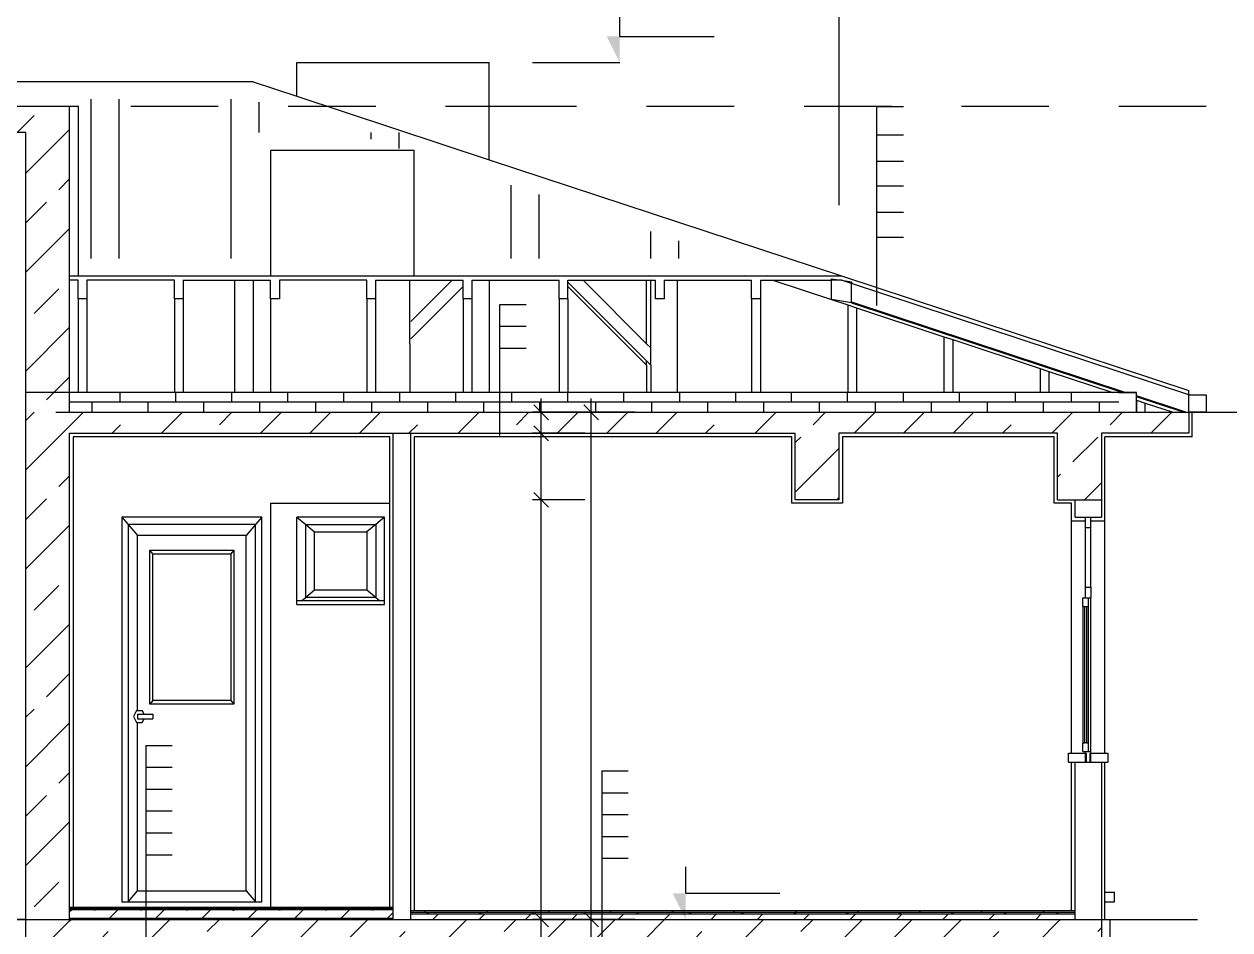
# Model space of a CAD drawing. Header units: metres. Extents: x -220 to 294, y -29 to 18.
# Drawn here: x -192.577 to -190.854, y 3.485 to 4.78 of the extents above; entities that cross this region are included whole.
import ezdxf

# ---------------------------------------------------------------- set-up
doc = ezdxf.new("R2010")
doc.units = ezdxf.units.M
doc.header["$MEASUREMENT"] = 0
doc.linetypes.add('CENTER2', pattern=[1.125, 0.75, -0.125, 0.125, -0.125])
doc.linetypes.add('DASHED4', pattern=[0.1875, 0.125, -0.0625])
for name, color, linetype in [('Cizgi', 7, 'Continuous'), ('Kesit_Kot', 7, 'Continuous'), ('Olculendirme', 7, 'Continuous'), ('Rota', 7, 'Continuous'), ('Standart', 7, 'Continuous'), ('Tarama', 7, 'Continuous')]:
    doc.layers.add(name, color=color, linetype=linetype)

msp = doc.modelspace()

# ---------------------------------------------------------------- hatches: boundary and pattern name
at = {"layer": 'Kesit_Kot', "linetype": 'Continuous', "lineweight": -3}
for points in [[(-191.7256, 4.725), (-191.7443, 4.7625), (-191.7256, 4.7625)], [(-191.6314, 3.5), (-191.6502, 3.5375), (-191.6314, 3.5375)]]:
    msp.add_hatch(color=216, dxfattribs=at).paths.add_polyline_path(points)
at = {"layer": 'Tarama', "linetype": 'Continuous', "lineweight": -3}
h = msp.add_hatch(dxfattribs=at)
h.set_pattern_fill('ANSI33', color=58, scale=0.4, style=0)
h.paths.add_polyline_path([(-192.5745, 4.625), (-193.1245, 4.625), (-193.1245, 4.6625), (-192.5745, 4.6625)])
h = msp.add_hatch(dxfattribs=at)
h.set_pattern_fill('ANSI33', color=58, scale=0.4, style=0)
h.paths.add_polyline_path([(-192.512, 4.225), (-192.5745, 4.225), (-192.5745, 4.6625), (-192.512, 4.6625)])
h = msp.add_hatch(dxfattribs=at)
h.set_pattern_fill('AR-B88', color=58, scale=0.01, style=0)
h.paths.add_polyline_path([(-192.512, 4.2534), (-192.512, 4.225), (-191.0122, 4.225), (-191.0122, 4.2534)])
h = msp.add_hatch(dxfattribs=at)
h.set_pattern_fill('ANSI33', color=58, scale=0.4, style=0)
h.paths.add_polyline_path([(-192.512, 3.5), (-192.5745, 3.5), (-192.5745, 4.225), (-192.512, 4.225)])
h = msp.add_hatch(dxfattribs=at)
h.set_pattern_fill('ANSI33', color=58, scale=0.4, style=0)
h.paths.add_polyline_path([(-191.4748, 4.195), (-192.512, 4.195), (-192.512, 4.225), (-191.4748, 4.225)])
h = msp.add_hatch(dxfattribs=at)
h.set_pattern_fill('ANSI33', color=58, scale=0.4, style=0)
h.paths.add_polyline_path([(-191.4123, 4.1), (-191.4748, 4.1), (-191.4748, 4.225), (-191.4123, 4.225)])
h = msp.add_hatch(dxfattribs=at)
h.set_pattern_fill('ANSI33', color=58, scale=0.4, style=0)
h.paths.add_polyline_path([(-191.0998, 4.195), (-191.4123, 4.195), (-191.4123, 4.225), (-191.0998, 4.225)])
h = msp.add_hatch(dxfattribs=at)
h.set_pattern_fill('ANSI33', color=58, scale=0.4, style=0)
h.paths.add_polyline_path([(-191.0373, 4.1), (-191.0998, 4.1), (-191.0998, 4.225), (-191.0373, 4.225)])
h = msp.add_hatch(dxfattribs=at)
h.set_pattern_fill('ANSI33', color=58, scale=0.4, style=0)
h.paths.add_polyline_path([(-190.9123, 4.195), (-191.0373, 4.195), (-191.0373, 4.225), (-190.9123, 4.225)])
h = msp.add_hatch(dxfattribs=at)
h.set_pattern_fill('NET', color=163, style=0)
h.paths.add_polyline_path([(-192.0495, 3.515), (-192.512, 3.515), (-192.512, 3.5175), (-192.0495, 3.5175)])
h = msp.add_hatch(dxfattribs=at)
h.set_pattern_fill('ANSI33', color=58, scale=0.4, style=0)
h.paths.add_polyline_path([(-192.512, 2.775), (-192.5745, 2.775), (-192.5745, 3.5), (-192.512, 3.5)])
h = msp.add_hatch(dxfattribs=at)
h.set_pattern_fill('DOTS', color=58, scale=0.8, style=0)
h.paths.add_polyline_path([(-192.0495, 3.5138), (-192.512, 3.5138), (-192.512, 3.515), (-192.0495, 3.515)])
h = msp.add_hatch(dxfattribs=at)
h.set_pattern_fill('SACNCR', color=58, scale=0.5, style=0)
h.paths.add_polyline_path([(-192.0495, 3.5013), (-192.512, 3.5013), (-192.512, 3.5138), (-192.0495, 3.5138)])
h = msp.add_hatch(dxfattribs=at)
h.set_pattern_fill('DOTS', color=38, scale=0.8, style=0)
h.paths.add_polyline_path([(-192.0495, 3.5), (-192.512, 3.5), (-192.512, 3.5013), (-192.0495, 3.5013)])
h = msp.add_hatch(dxfattribs=at)
h.set_pattern_fill('ANSI33', color=58, scale=0.4, style=0)
h.paths.add_polyline_path([(-191.4748, 3.47), (-192.512, 3.47), (-192.512, 3.5), (-191.4748, 3.5)])
h = msp.add_hatch(dxfattribs=at)
h.set_pattern_fill('ANSI31', color=58, scale=0.5, style=0)
h.paths.add_polyline_path([(-191.0748, 3.51), (-192.0245, 3.51), (-192.0245, 3.5125), (-191.0748, 3.5125)])
h = msp.add_hatch(dxfattribs=at)
h.set_pattern_fill('TRIANG', color=58, scale=0.2, style=0)
h.paths.add_polyline_path([(-191.0748, 3.5075), (-192.0245, 3.5075), (-192.0245, 3.51), (-191.0748, 3.51)])
h = msp.add_hatch(dxfattribs=at)
h.set_pattern_fill('SACNCR', color=58, scale=0.5, style=0)
h.paths.add_polyline_path([(-191.0748, 3.5), (-192.0245, 3.5), (-192.0245, 3.5075), (-191.0748, 3.5075)])
h = msp.add_hatch(dxfattribs=at)
h.set_pattern_fill('ANSI33', color=58, scale=0.4, style=0)
h.paths.add_polyline_path([(-191.4123, 3.375), (-191.4748, 3.375), (-191.4748, 3.5), (-191.4123, 3.5)])
h = msp.add_hatch(dxfattribs=at)
h.set_pattern_fill('ANSI33', color=58, scale=0.4, style=0)
h.paths.add_polyline_path([(-191.0998, 3.47), (-191.4123, 3.47), (-191.4123, 3.5), (-191.0998, 3.5)])
h = msp.add_hatch(dxfattribs=at)
h.set_pattern_fill('ANSI33', color=58, scale=0.4, style=0)
h.paths.add_polyline_path([(-191.0373, 3.375), (-191.0998, 3.375), (-191.0998, 3.5), (-191.0373, 3.5)])

# ---------------------------------------------------------------- linework, layer by layer
at = {"layer": 'Cizgi', "color": 118, "linetype": 'Continuous', "lineweight": -3}
for points in [[(-192.1873, 4.725), (-191.9123, 4.725)], [(-192.1873, 4.677), (-192.1873, 4.725)], [(-191.9123, 4.5862), (-191.9123, 4.725)], [(-192.2245, 4.6), (-192.0195, 4.6)], [(-192.2245, 4.4201), (-192.2245, 4.6)], [(-192.0195, 4.4201), (-192.0195, 4.6)], [(-191.9123, 4.4138), (-191.9123, 4.2534)], [(-192.2247, 4.3875), (-192.2247, 4.2534)], [(-192.2245, 4.095), (-192.0545, 4.095)], [(-192.2245, 3.5175), (-192.2245, 4.095)], [(-191.0798, 3.7375), (-191.0798, 4.07)], [(-191.0323, 3.7375), (-191.0323, 4.07)]]:
    msp.add_lwpolyline(points, dxfattribs=at)
at = {"layer": 'Cizgi', "color": 98, "linetype": 'Continuous', "lineweight": -3}
for points in [[(-192.2498, 4.6976), (-194.112, 4.6976)], [(-192.2498, 4.6976), (-192.1873, 4.677)], [(-192.1873, 4.677), (-191.9123, 4.5862)], [(-191.9123, 4.5862), (-191.4087, 4.4201)], [(-192.2764, 4.4138), (-192.2764, 4.2534)], [(-192.2498, 4.4138), (-192.2498, 4.2534)], [(-192.0256, 4.3231), (-192.0256, 4.4138)], [(-192.0245, 4.3547), (-191.9654, 4.4138)], [(-191.6872, 4.3231), (-191.7779, 4.4138)], [(-191.6872, 4.3231), (-191.6872, 4.4138)], [(-191.6811, 4.317), (-191.6811, 4.4138)], [(-191.6436, 4.4138), (-191.6436, 4.2534)], [(-191.5067, 4.4138), (-191.4229, 4.3861)], [(-192.0245, 4.33), (-191.9497, 4.4048)], [(-191.6872, 4.2984), (-191.7997, 4.4109)], [(-191.6872, 4.2923), (-191.7997, 4.4048)], [(-192.4872, 4.3875), (-192.4872, 4.2534)], [(-192.3622, 4.3875), (-192.3622, 4.2534)], [(-192.3497, 4.3875), (-192.3497, 4.2534)], [(-192.0872, 4.3875), (-192.0872, 4.2534)], [(-192.0747, 4.3875), (-192.0747, 4.2534)], [(-191.9497, 4.3875), (-191.9497, 4.2534)], [(-191.9372, 4.3875), (-191.9372, 4.2534)], [(-191.8122, 4.3875), (-191.8122, 4.2534)], [(-191.7997, 4.3875), (-191.7997, 4.2534)], [(-191.5372, 4.3875), (-191.5372, 4.2534)], [(-191.5247, 4.3875), (-191.5247, 4.2534)], [(-191.4229, 4.3861), (-191.3997, 4.3785)], [(-191.3997, 4.3785), (-191.3872, 4.3744)], [(-191.3997, 4.3785), (-191.3997, 4.2534)], [(-191.3946, 4.3828), (-191.0025, 4.2534)], [(-191.3946, 4.3815), (-191.0066, 4.2534)], [(-191.3872, 4.3744), (-191.2622, 4.3331)], [(-191.3872, 4.3744), (-191.3872, 4.2534)], [(-191.2622, 4.3331), (-191.2497, 4.329)], [(-191.2622, 4.3331), (-191.2622, 4.2534)], [(-191.2497, 4.329), (-191.1247, 4.2877)], [(-191.2497, 4.329), (-191.2497, 4.2534)], [(-192.0256, 4.3231), (-192.0256, 4.2534)], [(-191.6811, 4.317), (-191.6872, 4.3231)], [(-191.6811, 4.2923), (-191.6811, 4.317)], [(-191.6811, 4.2923), (-191.6872, 4.2984)], [(-191.6872, 4.2923), (-191.6872, 4.2984)], [(-191.6872, 4.2923), (-191.6872, 4.2534)], [(-191.6811, 4.2923), (-191.6811, 4.2534)], [(-191.1247, 4.2877), (-191.1122, 4.2836)], [(-191.1247, 4.2877), (-191.1247, 4.2534)], [(-191.1122, 4.2836), (-191.0207, 4.2534)], [(-191.1122, 4.2836), (-191.1122, 4.2534)], [(-190.9164, 4.225), (-190.9872, 4.2484)], [(-190.9204, 4.225), (-190.9872, 4.247)], [(-190.9872, 4.225), (-190.9872, 4.2424)], [(-190.9872, 4.2424), (-190.9747, 4.2382)], [(-190.9123, 4.225), (-190.9123, 4.25)], [(-190.9747, 4.225), (-190.9747, 4.2382)], [(-190.9747, 4.2382), (-190.9346, 4.225)], [(-192.4373, 4.075), (-192.4373, 3.525)], [(-192.2373, 4.075), (-192.4373, 4.075)], [(-192.4373, 4.075), (-192.4285, 4.0645)], [(-192.2373, 4.075), (-192.2462, 4.0645)], [(-192.2373, 3.525), (-192.2373, 4.075)], [(-192.187, 4.075), (-192.1745, 4.0646)], [(-192.187, 3.9558), (-192.187, 4.075)], [(-192.062, 4.075), (-192.187, 4.075)], [(-192.062, 4.075), (-192.0745, 4.0646)], [(-192.062, 3.9558), (-192.062, 4.075)], [(-192.4285, 4.0645), (-192.4285, 3.525)], [(-192.4285, 4.0645), (-192.4151, 4.0488)], [(-192.2462, 4.0645), (-192.4285, 4.0645)], [(-192.2462, 4.0645), (-192.2596, 4.0488)], [(-192.2462, 3.525), (-192.2462, 4.0645)], [(-192.1745, 4.0646), (-192.0745, 4.0646)], [(-192.1745, 3.9604), (-192.1745, 4.0646)], [(-192.1745, 4.0646), (-192.162, 4.0542)], [(-192.162, 4.0542), (-192.087, 4.0542)], [(-192.162, 3.9708), (-192.162, 4.0542)], [(-192.0745, 4.0646), (-192.087, 4.0542)], [(-192.087, 4.0542), (-192.087, 3.9708)], [(-192.0745, 4.0646), (-192.0745, 3.9604)], [(-191.0598, 3.975), (-191.0598, 4.06)], [(-191.0523, 3.975), (-191.0523, 4.06)], [(-192.4151, 3.7987), (-192.4151, 4.0488)], [(-192.2596, 4.0488), (-192.4151, 4.0488)], [(-192.2596, 3.5407), (-192.2596, 4.0488)], [(-192.3929, 4.0226), (-192.3973, 4.0279)], [(-192.3973, 3.8079), (-192.3973, 4.0279)], [(-192.3973, 4.0279), (-192.2773, 4.0279)], [(-192.3929, 4.0226), (-192.2818, 4.0226)], [(-192.3929, 3.8131), (-192.3929, 4.0226)], [(-192.2773, 4.0279), (-192.2818, 4.0226)], [(-192.2818, 4.0226), (-192.2818, 3.8131)], [(-192.2773, 4.0279), (-192.2773, 3.8079)], [(-192.162, 3.9708), (-192.1745, 3.9604)], [(-192.087, 3.9708), (-192.162, 3.9708)], [(-192.0745, 3.9604), (-192.087, 3.9708)], [(-192.187, 3.95), (-192.187, 3.9558)], [(-192.187, 3.9558), (-192.1801, 3.9558)], [(-192.187, 3.95), (-192.062, 3.95)], [(-192.1801, 3.9558), (-192.1745, 3.9604)], [(-192.1801, 3.9558), (-192.069, 3.9558)], [(-192.0745, 3.9604), (-192.1745, 3.9604)], [(-192.0745, 3.9604), (-192.069, 3.9558)], [(-192.069, 3.9558), (-192.062, 3.9558)], [(-192.062, 3.95), (-192.062, 3.9558)], [(-191.0636, 3.9475), (-191.0636, 3.7525)], [(-191.0561, 3.9475), (-191.0561, 3.7525)], [(-191.0523, 3.74), (-191.0523, 3.96)], [(-192.3929, 3.8131), (-192.3973, 3.8079)], [(-192.2818, 3.8131), (-192.3929, 3.8131)], [(-192.2818, 3.8131), (-192.2773, 3.8079)], [(-192.4165, 3.7987), (-192.4207, 3.7902)], [(-192.4165, 3.7987), (-192.4151, 3.7987)], [(-192.4151, 3.7987), (-192.4082, 3.7987)], [(-192.4151, 3.7935), (-192.4151, 3.7869)], [(-192.4151, 3.7935), (-192.4056, 3.7935)], [(-192.4056, 3.7935), (-192.4082, 3.7987)], [(-192.4056, 3.7935), (-192.3929, 3.7935)], [(-192.2773, 3.8079), (-192.3973, 3.8079)], [(-192.3929, 3.7935), (-192.3929, 3.7869)], [(-192.4207, 3.7902), (-192.4165, 3.7817)], [(-192.4165, 3.7817), (-192.4151, 3.7817)], [(-192.4151, 3.7869), (-192.4056, 3.7869)], [(-192.4151, 3.5407), (-192.4151, 3.7817)], [(-192.4151, 3.7817), (-192.4082, 3.7817)], [(-192.4082, 3.7817), (-192.4056, 3.7869)], [(-192.4056, 3.7869), (-192.3929, 3.7869)], [(-192.4285, 3.525), (-192.4151, 3.5407)], [(-192.4151, 3.5407), (-192.2596, 3.5407)], [(-192.2596, 3.5407), (-192.2462, 3.525)], [(-191.0323, 3.5387), (-191.0186, 3.5387)], [(-191.0186, 3.525), (-191.0186, 3.5387)], [(-192.4373, 3.525), (-192.4285, 3.525)], [(-192.4285, 3.525), (-192.2462, 3.525)], [(-192.2462, 3.525), (-192.2373, 3.525)], [(-191.0323, 3.525), (-191.0186, 3.525)]]:
    msp.add_lwpolyline(points, dxfattribs=at)
at = {"layer": 'Cizgi', "color": 73, "linetype": 'DASHED4', "lineweight": -3}
for points in [[(-194.4495, 4.6625), (-191.9123, 4.6625)], [(-191.9123, 4.6625), (-189.5365, 4.6625)], [(-195.4566, 4.225), (-190.9053, 4.225)], [(-190.9053, 4.225), (-189.5365, 4.225)], [(-195.337, 3.5), (-191.0248, 3.5)], [(-191.0248, 3.5), (-189.5365, 3.5)]]:
    msp.add_lwpolyline(points, dxfattribs=at)
at = {"layer": 'Cizgi', "color": 7, "linetype": 'Continuous', "lineweight": -3}
for points in [[(-193.187, 4.6625), (-192.512, 4.6625)], [(-192.512, 4.4201), (-192.512, 4.6625)], [(-192.5745, 4.625), (-193.1245, 4.625)], [(-192.5745, -0.3447), (-192.5745, 4.625)], [(-192.512, 4.4138), (-192.512, 4.4201)], [(-192.512, 4.225), (-192.512, 4.4138)], [(-192.512, 4.225), (-192.4995, 4.225)], [(-192.4995, 4.225), (-192.4872, 4.225)], [(-192.4872, 4.225), (-190.9872, 4.225)], [(-191.0122, 4.225), (-190.9872, 4.225)], [(-190.9872, 4.225), (-190.9747, 4.225)], [(-190.9747, 4.225), (-190.9346, 4.225)], [(-190.9346, 4.225), (-190.9204, 4.225)], [(-190.9204, 4.225), (-190.9164, 4.225)], [(-190.9164, 4.225), (-190.9123, 4.225)], [(-190.9123, 4.225), (-190.9123, 4.195)], [(-192.512, 4.195), (-192.0495, 4.195)], [(-192.512, 3.5175), (-192.512, 4.195)], [(-192.0495, 4.195), (-192.0245, 4.195)], [(-192.0245, 4.195), (-191.4748, 4.195)], [(-191.4748, 4.1), (-191.4748, 4.195)], [(-191.0998, 4.195), (-191.4123, 4.195)], [(-191.4123, 4.195), (-191.4123, 4.1)], [(-191.0998, 4.1), (-191.0998, 4.195)], [(-191.0373, 4.195), (-191.0373, 4.1)], [(-190.9123, 4.195), (-191.0373, 4.195)], [(-191.4123, 4.1), (-191.4748, 4.1)], [(-191.0998, 4.1), (-191.0748, 4.1)], [(-191.0748, 4.1), (-191.0373, 4.1)], [(-192.512, 3.5), (-192.512, 3.5175)], [(-192.5745, 3.5), (-193.1245, 3.5)], [(-192.512, 3.5), (-192.0495, 3.5)], [(-192.0495, 3.5), (-192.0245, 3.5)], [(-192.0245, 3.5), (-191.0748, 3.5)], [(-191.0748, 3.5), (-191.0373, 3.5)], [(-191.0373, 3.5), (-191.0373, 3.375)]]:
    msp.add_lwpolyline(points, dxfattribs=at)
at = {"layer": 'Cizgi', "color": 241, "linetype": 'Continuous', "lineweight": -3}
for points in [[(-192.512, 4.6625), (-192.4995, 4.6625)], [(-192.4995, 4.4201), (-192.4995, 4.6625)], [(-192.4997, 4.3875), (-192.4996, 4.2534)], [(-190.9123, 4.225), (-190.9073, 4.225)], [(-190.9073, 4.19), (-190.9073, 4.225)], [(-192.0545, 4.19), (-192.507, 4.19)], [(-192.507, 4.19), (-192.507, 3.5175)], [(-192.0545, 3.5175), (-192.0545, 4.19)], [(-191.4798, 4.19), (-192.0195, 4.19)], [(-192.0195, 4.19), (-192.0195, 3.5125)], [(-191.4798, 4.095), (-191.4798, 4.19)], [(-191.1048, 4.19), (-191.4073, 4.19)], [(-191.4073, 4.19), (-191.4073, 4.095)], [(-191.1048, 4.095), (-191.1048, 4.19)], [(-190.9073, 4.19), (-191.0323, 4.19)], [(-191.0323, 4.07), (-191.0323, 4.19)], [(-191.4073, 4.095), (-191.4798, 4.095)], [(-191.0798, 4.095), (-191.1048, 4.095)], [(-191.0798, 4.07), (-191.0798, 4.095)], [(-191.0798, 4.07), (-191.0598, 4.07)], [(-191.0523, 4.07), (-191.0323, 4.07)], [(-191.0798, 3.5125), (-191.0798, 3.725)], [(-191.0323, 3.5387), (-191.0323, 3.725)], [(-191.0323, 3.525), (-191.0323, 3.5387)], [(-191.0323, 3.5), (-191.0323, 3.525)], [(-191.0323, 3.5), (-191.0248, 3.5)], [(-191.0248, 3.3375), (-191.0248, 3.5)]]:
    msp.add_lwpolyline(points, dxfattribs=at)
at = {"layer": 'Cizgi', "color": 17, "linetype": 'Continuous', "lineweight": -3}
for points in [[(-192.512, 4.4201), (-192.4995, 4.4201)], [(-192.4997, 4.4138), (-192.512, 4.4138)], [(-192.4997, 4.3875), (-192.4997, 4.4138)], [(-192.4995, 4.4201), (-192.2245, 4.4201)], [(-192.4872, 4.4138), (-192.4872, 4.3875)], [(-192.3622, 4.4138), (-192.4872, 4.4138)], [(-192.3622, 4.3875), (-192.3622, 4.4138)], [(-192.3497, 4.4138), (-192.3497, 4.3875)], [(-192.3497, 4.4138), (-192.2764, 4.4138)], [(-192.2764, 4.4138), (-192.2498, 4.4138)], [(-192.2498, 4.4138), (-192.2247, 4.4138)], [(-192.2247, 4.3875), (-192.2247, 4.4138)], [(-192.2245, 4.4201), (-191.4087, 4.4201)], [(-192.2122, 4.4138), (-192.2122, 4.3875)], [(-192.0872, 4.4138), (-192.2122, 4.4138)], [(-192.0872, 4.3875), (-192.0872, 4.4138)], [(-192.0747, 4.4138), (-192.0747, 4.3875)], [(-192.0747, 4.4138), (-191.9654, 4.4138)], [(-191.9654, 4.4138), (-191.9497, 4.4138)], [(-191.9497, 4.4048), (-191.9497, 4.4138)], [(-191.9372, 4.4138), (-191.9372, 4.3875)], [(-191.9372, 4.4138), (-191.9123, 4.4138)], [(-191.9123, 4.4138), (-191.8122, 4.4138)], [(-191.8122, 4.3875), (-191.8122, 4.4138)], [(-191.7997, 4.4138), (-191.7779, 4.4138)], [(-191.7997, 4.4109), (-191.7997, 4.4138)], [(-191.7779, 4.4138), (-191.6872, 4.4138)], [(-191.6872, 4.4138), (-191.6811, 4.4138)], [(-191.6811, 4.4138), (-191.6747, 4.4138)], [(-191.6747, 4.3875), (-191.6747, 4.4138)], [(-191.6622, 4.4138), (-191.6622, 4.3875)], [(-191.6622, 4.4138), (-191.6436, 4.4138)], [(-191.6436, 4.4138), (-191.5372, 4.4138)], [(-191.5372, 4.3875), (-191.5372, 4.4138)], [(-191.5247, 4.4138), (-191.5247, 4.3875)], [(-191.5247, 4.4138), (-191.5067, 4.4138)], [(-191.5067, 4.4138), (-191.4229, 4.4138)], [(-191.4229, 4.4161), (-191.4087, 4.4138)], [(-191.4229, 4.4138), (-191.4229, 4.4161)], [(-191.4087, 4.4138), (-191.4229, 4.4138)], [(-191.4229, 4.3861), (-191.4229, 4.4138)], [(-191.4087, 4.4201), (-190.9123, 4.2562)], [(-191.4087, 4.4138), (-191.3946, 4.4115)], [(-191.3946, 4.4091), (-191.4087, 4.4138)], [(-191.9497, 4.3875), (-191.9497, 4.4048)], [(-191.7997, 4.4048), (-191.7997, 4.4109)], [(-191.7997, 4.3875), (-191.7997, 4.4048)], [(-191.3946, 4.4115), (-191.3946, 4.4091)], [(-190.9123, 4.25), (-191.3946, 4.4091)], [(-191.3946, 4.3828), (-191.3946, 4.4091)], [(-192.4872, 4.3875), (-192.4997, 4.3875)], [(-192.3497, 4.3875), (-192.3622, 4.3875)], [(-192.2122, 4.3875), (-192.2247, 4.3875)], [(-192.0747, 4.3875), (-192.0872, 4.3875)], [(-191.9372, 4.3875), (-191.9497, 4.3875)], [(-191.7997, 4.3875), (-191.8122, 4.3875)], [(-191.6622, 4.3875), (-191.6747, 4.3875)], [(-191.5247, 4.3875), (-191.5372, 4.3875)], [(-191.3946, 4.3815), (-191.4229, 4.3861)], [(-191.3946, 4.3815), (-191.3946, 4.3828)], [(-191.0122, 4.2534), (-191.0065, 4.2534)], [(-191.0065, 4.2534), (-191.0023, 4.2534)], [(-191.0023, 4.2534), (-190.9872, 4.2534)], [(-190.9872, 4.2484), (-190.9872, 4.2534)], [(-190.9872, 4.2471), (-190.9872, 4.2484)], [(-190.9872, 4.2424), (-190.9872, 4.2471)], [(-190.9872, 4.2424), (-190.9872, 4.225)], [(-190.9123, 4.2523), (-190.9123, 4.2562)], [(-190.9123, 4.25), (-190.9123, 4.2523)]]:
    msp.add_lwpolyline(points, dxfattribs=at)
at = {"layer": 'Cizgi', "color": 1, "linetype": 'Continuous', "lineweight": -3}
msp.add_lwpolyline([(-190.9872, 4.2534), (-192.5745, 4.2534)], dxfattribs=at)
at = {"layer": 'Cizgi', "color": 166, "linetype": 'Continuous', "lineweight": -3}
for points in [[(-192.0495, 3.5175), (-192.0495, 4.195)], [(-192.0245, 3.5125), (-192.0245, 4.195)], [(-191.0748, 4.075), (-191.0748, 4.1)], [(-191.0373, 4.1), (-191.0373, 4.075)], [(-191.0748, 4.075), (-191.0598, 4.075)], [(-191.0598, 4.075), (-191.0523, 4.075)], [(-191.0523, 4.075), (-191.0373, 4.075)], [(-191.0748, 3.5125), (-191.0748, 3.725)], [(-191.0748, 3.725), (-191.0598, 3.725)], [(-191.0598, 3.725), (-191.0589, 3.725)], [(-191.0589, 3.725), (-191.0533, 3.725)], [(-191.0533, 3.725), (-191.0523, 3.725)], [(-191.0523, 3.725), (-191.0373, 3.725)], [(-191.0373, 3.725), (-191.0373, 3.5)], [(-192.0495, 3.5), (-192.0495, 3.5175)], [(-192.0245, 3.5), (-192.0245, 3.5125)], [(-191.0748, 3.5), (-191.0748, 3.5125)]]:
    msp.add_lwpolyline(points, dxfattribs=at)
at = {"layer": 'Cizgi', "color": 173, "linetype": 'Continuous', "lineweight": -3}
for points in [[(-191.0598, 4.07), (-191.0598, 4.075)], [(-191.0598, 4.06), (-191.0598, 4.07)], [(-191.0523, 4.07), (-191.0523, 4.075)], [(-191.0523, 4.06), (-191.0523, 4.07)], [(-191.0523, 4.06), (-191.0598, 4.06)], [(-191.0598, 3.96), (-191.0598, 3.975)], [(-191.0598, 3.975), (-191.0523, 3.975)], [(-191.0523, 3.975), (-191.0523, 3.96)], [(-191.0636, 3.9475), (-191.0636, 3.96)], [(-191.0636, 3.96), (-191.0598, 3.96)], [(-191.0636, 3.9475), (-191.0611, 3.9475)], [(-191.0611, 3.7525), (-191.0611, 3.9475)], [(-191.0611, 3.9475), (-191.0586, 3.9475)], [(-191.0598, 3.96), (-191.0561, 3.96)], [(-191.0586, 3.9475), (-191.0561, 3.9475)], [(-191.0586, 3.9475), (-191.0586, 3.7525)], [(-191.0561, 3.96), (-191.0561, 3.9475)], [(-191.0561, 3.96), (-191.0523, 3.96)], [(-191.0636, 3.74), (-191.0636, 3.7525)], [(-191.0636, 3.7525), (-191.0611, 3.7525)], [(-191.0636, 3.74), (-191.0598, 3.74)], [(-191.0586, 3.7525), (-191.0611, 3.7525)], [(-191.0598, 3.7375), (-191.0598, 3.74)], [(-191.0598, 3.74), (-191.0561, 3.74)], [(-191.0586, 3.7525), (-191.0561, 3.7525)], [(-191.0561, 3.7525), (-191.0561, 3.74)], [(-191.0561, 3.74), (-191.0523, 3.74)], [(-191.0523, 3.7375), (-191.0523, 3.74)], [(-191.0842, 3.725), (-191.0842, 3.7375)], [(-191.0842, 3.7375), (-191.0598, 3.7375)], [(-191.0842, 3.725), (-191.0798, 3.725)], [(-191.0798, 3.725), (-191.0748, 3.725)], [(-191.0598, 3.725), (-191.0598, 3.7375)], [(-191.0598, 3.7375), (-191.0589, 3.7375)], [(-191.0589, 3.7375), (-191.0589, 3.725)], [(-191.0533, 3.725), (-191.0533, 3.7375)], [(-191.0533, 3.7375), (-191.0523, 3.7375)], [(-191.0523, 3.725), (-191.0523, 3.7375)], [(-191.0523, 3.7375), (-191.028, 3.7375)], [(-191.0373, 3.725), (-191.0323, 3.725)], [(-191.0323, 3.725), (-191.028, 3.725)], [(-191.028, 3.7375), (-191.028, 3.725)]]:
    msp.add_lwpolyline(points, dxfattribs=at)
at = {"layer": 'Cizgi', "color": 59, "linetype": 'Continuous', "lineweight": -3}
for points in [[(-192.512, 3.5175), (-192.507, 3.5175)], [(-192.507, 3.5175), (-192.2245, 3.5175)], [(-192.2245, 3.5175), (-192.0545, 3.5175)], [(-192.0545, 3.5175), (-192.0495, 3.5175)], [(-192.0245, 3.5125), (-192.0195, 3.5125)], [(-192.0195, 3.5125), (-191.0798, 3.5125)], [(-191.0798, 3.5125), (-191.0748, 3.5125)]]:
    msp.add_lwpolyline(points, dxfattribs=at)
at = {"layer": 'Cizgi', "color": 38, "linetype": 'Continuous', "lineweight": -3}
for points in [[(-192.0495, 3.515), (-192.512, 3.515)], [(-192.0495, 3.5138), (-192.512, 3.5138)], [(-192.0495, 3.5013), (-192.512, 3.5013)], [(-191.0748, 3.51), (-192.0245, 3.51)], [(-191.0748, 3.5075), (-192.0245, 3.5075)]]:
    msp.add_lwpolyline(points, dxfattribs=at)
at = {"layer": 'Kesit_Kot', "color": 216, "linetype": 'Continuous', "lineweight": -3}
for points in [[(-191.7256, 4.7625), (-191.7256, 4.8)], [(-191.7256, 4.7625), (-191.5908, 4.7625)], [(-191.8506, 4.725), (-191.7256, 4.725)], [(-191.6314, 3.5375), (-191.6314, 3.575)], [(-191.6314, 3.5375), (-191.4967, 3.5375)], [(-191.7564, 3.5), (-191.6314, 3.5)]]:
    msp.add_lwpolyline(points, dxfattribs=at)
at = {"layer": 'Olculendirme', "color": 47, "linetype": 'Continuous', "lineweight": -3}
for points in [[(-191.838, -0.87), (-191.838, 4.245)], [(-191.7664, -1.1075), (-191.7664, 4.245)], [(-191.7755, 4.225), (-191.8505, 4.225)], [(-191.7039, 4.225), (-191.7789, 4.225)], [(-191.7755, 4.195), (-191.8505, 4.195)], [(-191.7755, 4.1), (-191.8505, 4.1)], [(-191.7755, 3.5), (-191.8505, 3.5)], [(-191.7039, 3.5), (-191.7789, 3.5)]]:
    msp.add_lwpolyline(points, dxfattribs=at)
at = {"layer": 'Olculendirme', "color": 59, "linetype": 'Continuous', "lineweight": -3}
for points in [[(-191.8486, 4.2356), (-191.8274, 4.2144)], [(-191.777, 4.2356), (-191.7558, 4.2144)], [(-191.8486, 4.2056), (-191.8274, 4.1844)], [(-191.8486, 4.1106), (-191.8274, 4.0894)], [(-191.8486, 3.5106), (-191.8274, 3.4894)], [(-191.777, 3.5106), (-191.7558, 3.4894)]]:
    msp.add_lwpolyline(points, dxfattribs=at)
at = {"layer": 'Rota', "color": 6, "linetype": 'Continuous', "lineweight": -3}
for points in [[(-190.9123, 4.225), (-190.9123, 4.25)], [(-190.9123, 4.25), (-190.8873, 4.25)], [(-190.8873, 4.25), (-190.8873, 4.225)], [(-190.8873, 4.225), (-190.9123, 4.225)]]:
    msp.add_lwpolyline(points, dxfattribs=at)
at = {"layer": 'Standart', "color": 251, "linetype": 'CENTER2', "lineweight": -3}
msp.add_lwpolyline([(-191.4123, 5.1976), (-191.4123, 4.5212)], dxfattribs=at)
at = {"layer": 'Standart', "color": 48, "linetype": 'Continuous', "lineweight": -3}
for points in [[(-191.3199, 4.6616), (-191.3583, 4.6616)], [(-191.3583, 4.3776), (-191.3583, 4.6616)], [(-191.3199, 4.6215), (-191.3583, 4.6215)], [(-191.3199, 4.5838), (-191.3583, 4.5838)], [(-191.3199, 4.5482), (-191.3583, 4.5482)], [(-191.3199, 4.5105), (-191.3583, 4.5105)], [(-191.3199, 4.4749), (-191.3583, 4.4749)]]:
    msp.add_lwpolyline(points, dxfattribs=at)
at = {"layer": 'Standart', "color": 58, "linetype": 'Continuous', "lineweight": -3}
for points in [[(-191.897, 4.3794), (-191.8595, 4.3794)], [(-191.897, 4.1921), (-191.897, 4.3794)], [(-191.897, 4.3482), (-191.8595, 4.3482)], [(-191.897, 4.3169), (-191.8595, 4.3169)], [(-192.403, 3.7487), (-192.403, 3.465)], [(-192.403, 3.7487), (-192.3655, 3.7487)], [(-192.403, 3.7175), (-192.3655, 3.7175)], [(-191.7513, 3.7125), (-191.7513, 3.465)], [(-191.7513, 3.7125), (-191.7138, 3.7125)], [(-192.403, 3.6862), (-192.3655, 3.6862)], [(-191.7513, 3.6812), (-191.7138, 3.6812)], [(-192.403, 3.655), (-192.3655, 3.655)], [(-191.7513, 3.65), (-191.7138, 3.65)], [(-192.403, 3.6237), (-192.3655, 3.6237)], [(-191.7513, 3.6187), (-191.7138, 3.6187)], [(-192.403, 3.5925), (-192.3655, 3.5925)], [(-191.7513, 3.5875), (-191.7138, 3.5875)]]:
    msp.add_lwpolyline(points, dxfattribs=at)
at = {"layer": 'Tarama', "color": 13, "linetype": 'Continuous', "lineweight": -3}
for points in [[(-192.481, 4.4451), (-192.481, 4.6726)], [(-192.441, 4.4451), (-192.441, 4.6726)], [(-192.281, 4.4451), (-192.281, 4.6726)], [(-192.241, 4.625), (-192.241, 4.6684)], [(-192.081, 4.6156), (-192.081, 4.625)], [(-192.041, 4.6024), (-192.041, 4.625)], [(-191.881, 4.4451), (-191.881, 4.5496)], [(-191.841, 4.4451), (-191.841, 4.5364)], [(-191.681, 4.4451), (-191.681, 4.4836)], [(-191.641, 4.4451), (-191.641, 4.4704)]]:
    msp.add_lwpolyline(points, dxfattribs=at)

doc.saveas('drawing.dxf')
